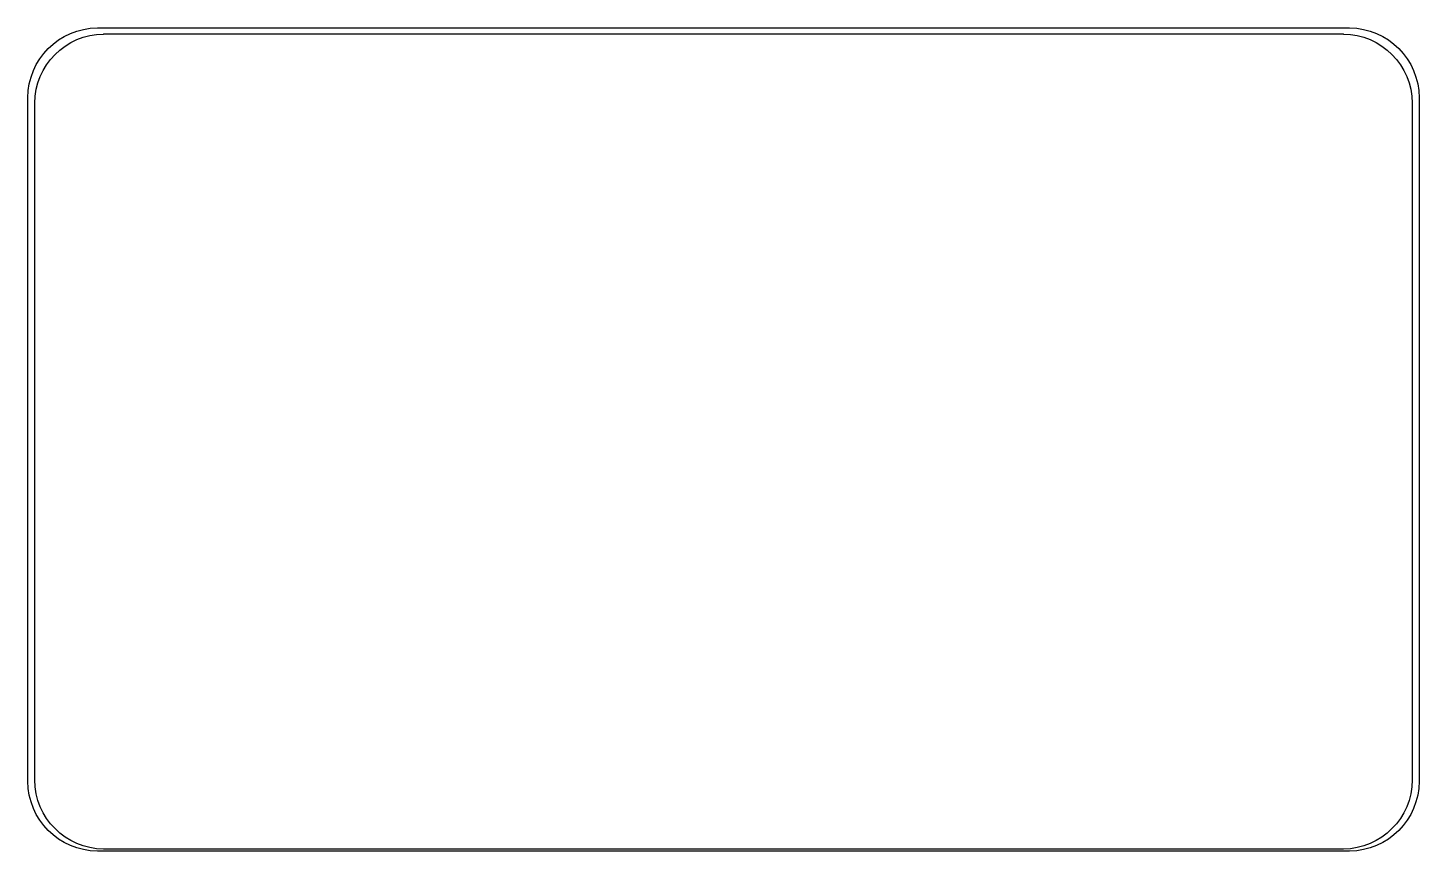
# Model space of a CAD drawing. Extents: x -47 to 149, y 142 to 258.
import ezdxf

# ---------------------------------------------------------------- set-up
doc = ezdxf.new("R2010")
doc.units = 0
doc.layers.add('DEFAULT', color=7, linetype='CONTINUOUS')

msp = doc.modelspace()

# ---------------------------------------------------------------- linework, layer by layer
at = {"layer": 'DEFAULT'}
for p, q in [((-37.1, 258, 13.5), (36.62, 258, 13.5)), ((-36.22, 257.13, 13.5), (36.76, 257.13, 13.5)), ((36.62, 258, 13.5), (43.6, 258, 13.5)), ((36.76, 257.13, 13.5), (43.67, 257.13, 13.5)), ((43.6, 258, 13.5), (58.4, 258, 13.5)), ((43.67, 257.13, 13.5), (58.33, 257.13, 13.5)), ((58.33, 257.13, 13.5), (65.19, 257.13, 13.5)), ((58.4, 258, 13.5), (65.33, 258, 13.5)), ((65.19, 257.13, 13.5), (138.22, 257.13, 13.5)), ((65.33, 258, 13.5), (139.1, 258, 13.5)), ((-47, 200, 13.5), (-47, 248.1, 13.5)), ((-46.02, 199.71, 13.5), (-46.02, 247.33, 13.5)), ((148.02, 247.33, 13.5), (148.02, 199.71, 13.5)), ((149, 248.1, 13.5), (149, 200, 13.5)), ((-47, 151.9, 13.5), (-47, 200, 13.5)), ((149, 200, 13.5), (149, 151.9, 13.5)), ((-46.02, 152.09, 13.5), (-46.02, 199.71, 13.5)), ((148.02, 199.71, 13.5), (148.02, 152.09, 13.5)), ((36.62, 142, 13.5), (-37.1, 142, 13.5)), ((36.76, 142.29, 13.5), (-36.22, 142.29, 13.5)), ((43.6, 142, 13.5), (36.62, 142, 13.5)), ((43.67, 142.29, 13.5), (36.76, 142.29, 13.5)), ((58.4, 142, 13.5), (43.6, 142, 13.5)), ((58.33, 142.29, 13.5), (43.67, 142.29, 13.5)), ((65.19, 142.29, 13.5), (58.33, 142.29, 13.5)), ((65.33, 142, 13.5), (58.4, 142, 13.5)), ((138.22, 142.29, 13.5), (65.19, 142.29, 13.5)), ((139.1, 142, 13.5), (65.33, 142, 13.5))]:
    msp.add_line(p, q, dxfattribs=at)
at = {"layer": 'DEFAULT', "extrusion": (0, 0, -1)}
for centre, radius, start, end in [((37.1, 248.1, -13.5), 9.9, 0.3325, 89.3925), ((36.22, 247.33, -13.5), 9.8, 0.3325, 89.3925), ((37.1, 248.1, -13.5), 9.9, 89.3925, 90), ((36.22, 247.33, -13.5), 9.8, 89.3925, 90), ((-138.22, 247.33, -13.5), 9.8, 90, 90.6104), ((-138.22, 247.33, -13.5), 9.8, 90.6104, 179.6675), ((-139.1, 248.1, -13.5), 9.9, 90, 90.6104), ((-139.1, 248.1, -13.5), 9.9, 90.6104, 179.6675), ((37.1, 248.1, -13.5), 9.9, 360, 0.3325), ((36.22, 247.33, -13.5), 9.8, 0, 0.3325), ((-138.22, 247.33, -13.5), 9.8, 179.6675, 180), ((-139.1, 248.1, -13.5), 9.9, 179.6675, 180), ((37.1, 151.9, -13.5), 9.9, 359.6675, 0), ((37.1, 151.9, -13.5), 9.9, 270.6075, 359.6675), ((36.22, 152.09, -13.5), 9.8, 359.6675, 360), ((36.22, 152.09, -13.5), 9.8, 270.6075, 359.6675), ((-138.22, 152.09, -13.5), 9.8, 180.3325, 269.3896), ((-139.1, 151.9, -13.5), 9.9, 180.3325, 269.3896), ((-138.22, 152.09, -13.5), 9.8, 180, 180.3325), ((-139.1, 151.9, -13.5), 9.9, 180, 180.3325), ((37.1, 151.9, -13.5), 9.9, 270, 270.6075), ((36.22, 152.09, -13.5), 9.8, 270, 270.6075), ((-138.22, 152.09, -13.5), 9.8, 269.3896, 270), ((-139.1, 151.9, -13.5), 9.9, 269.3896, 270)]:
    msp.add_arc(centre, radius, start, end, dxfattribs=at)

doc.saveas('drawing.dxf')
